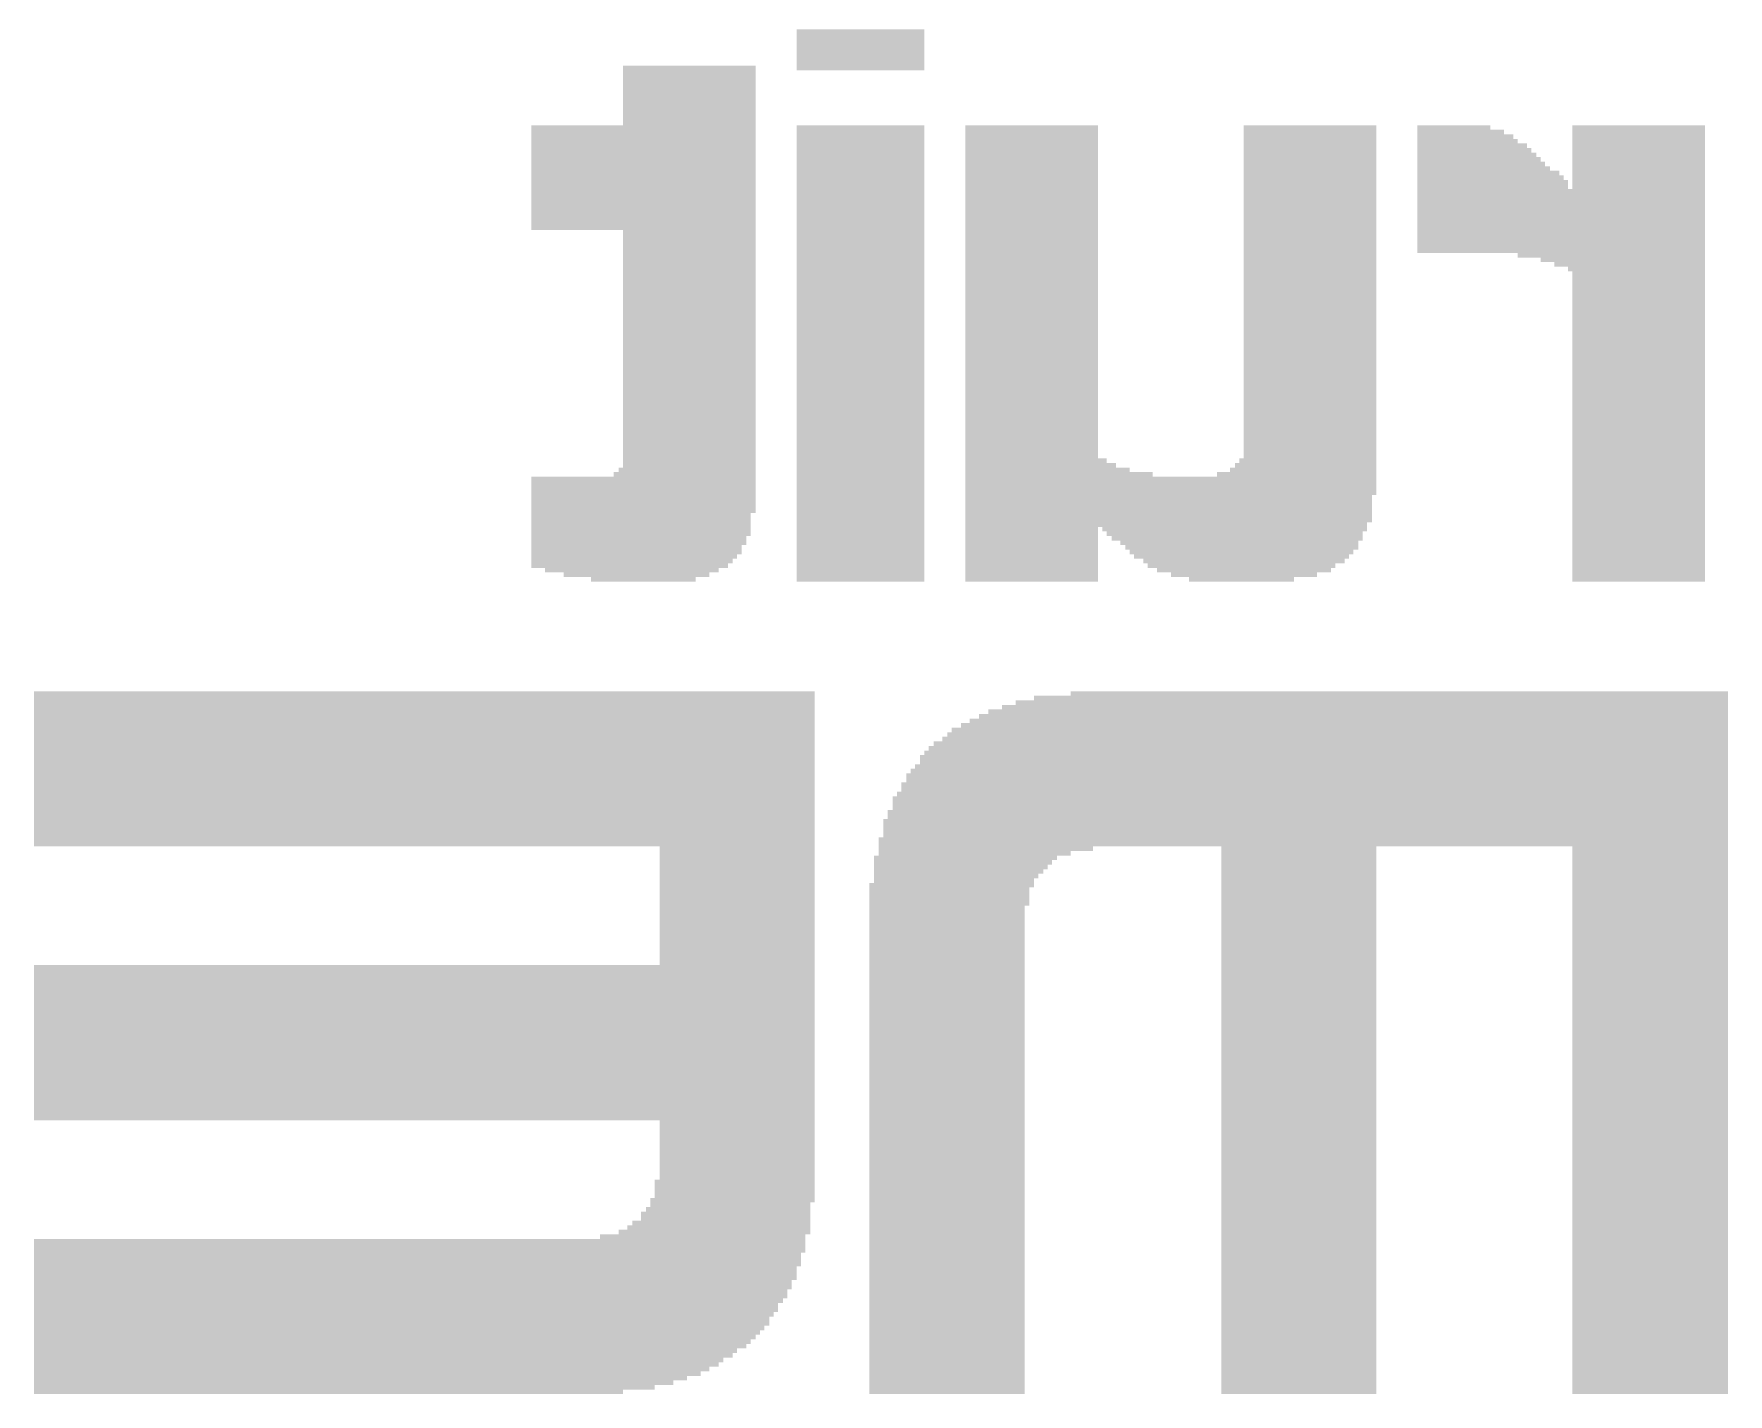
# Model space of a CAD drawing. Extents: x -51 to 50, y -27 to 29.
# Drawn here: x 25.6 to 33.45, y 16.01 to 22.32 of the extents above; entities that cross this region are included whole.
import ezdxf

# ---------------------------------------------------------------- set-up
doc = ezdxf.new("R2010")
doc.units = 0
doc.layers.add('201', color=6, linetype='CONTINUOUS')

# ---------------------------------------------------------------- blocks, each defined once
blk = doc.blocks.new('RECT')
blk.add_solid([(-0.5, -0.5), (0.5, -0.5), (-0.5, 0.5), (0.5, 0.5)])

msp = doc.modelspace()

# ---------------------------------------------------------------- block references
at = {"layer": '201', "rotation": 180}
for p, xscale, yscale in [((29.4322, 22.3308), 0.5918, 0.0211), ((29.4322, 22.3097), 0.5918, 0.0211), ((29.4322, 22.2885), 0.5918, 0.0213), ((29.4322, 22.2673), 0.5918, 0.0211), ((29.4322, 22.2462), 0.5918, 0.0211), ((29.4322, 22.225), 0.5918, 0.0213), ((28.6385, 22.1615), 0.6147, 0.0213), ((28.6385, 22.1403), 0.6147, 0.0211), ((29.4322, 22.2038), 0.5918, 0.0211), ((29.4322, 22.1827), 0.5918, 0.0211), ((29.4322, 22.1615), 0.5918, 0.0213), ((28.6385, 22.1192), 0.6147, 0.0211), ((28.6385, 22.098), 0.6147, 0.0213), ((28.6385, 22.0768), 0.6147, 0.0211), ((28.6385, 22.0557), 0.6147, 0.0211), ((28.6385, 22.0345), 0.6147, 0.0213), ((28.6385, 22.0133), 0.6147, 0.0211), ((28.6385, 21.9922), 0.6147, 0.0211), ((28.6385, 21.971), 0.6147, 0.0213), ((28.6385, 21.9498), 0.6147, 0.0211), ((28.6385, 21.9287), 0.6147, 0.0211), ((28.6385, 21.9075), 0.6147, 0.0213), ((28.4264, 21.8863), 1.0389, 0.0211), ((28.4264, 21.8652), 1.0389, 0.0211), ((28.4264, 21.844), 1.0389, 0.0213), ((29.4322, 21.8863), 0.5918, 0.0211), ((29.4322, 21.8652), 0.5918, 0.0211), ((29.4322, 21.844), 0.5918, 0.0213), ((30.226, 21.8863), 0.6147, 0.0211), ((30.226, 21.8652), 0.6147, 0.0211), ((30.226, 21.844), 0.6147, 0.0213), ((31.5163, 21.8863), 0.6147, 0.0211), ((31.5163, 21.8652), 0.6147, 0.0211), ((31.5163, 21.844), 0.6147, 0.0213), ((32.2148, 21.8652), 0.4013, 0.0211), ((32.1831, 21.8863), 0.3378, 0.0211), ((32.2364, 21.844), 0.4445, 0.0213), ((33.0403, 21.8863), 0.6147, 0.0211), ((33.0403, 21.8652), 0.6147, 0.0211), ((33.0403, 21.844), 0.6147, 0.0213), ((28.4264, 21.8228), 1.0389, 0.0211), ((28.4264, 21.8017), 1.0389, 0.0211), ((28.4264, 21.7805), 1.0389, 0.0213), ((28.4264, 21.7593), 1.0389, 0.0211), ((29.4322, 21.8228), 0.5918, 0.0211), ((29.4322, 21.8017), 0.5918, 0.0211), ((29.4322, 21.7805), 0.5918, 0.0213), ((29.4322, 21.7593), 0.5918, 0.0211), ((30.226, 21.8228), 0.6147, 0.0211), ((30.226, 21.8017), 0.6147, 0.0211), ((30.226, 21.7805), 0.6147, 0.0213), ((30.226, 21.7593), 0.6147, 0.0211), ((31.5163, 21.8228), 0.6147, 0.0211), ((31.5163, 21.8017), 0.6147, 0.0211), ((31.5163, 21.7805), 0.6147, 0.0213), ((31.5163, 21.7593), 0.6147, 0.0211), ((32.2466, 21.8228), 0.4648, 0.0211), ((32.2682, 21.8017), 0.508, 0.0211), ((32.2783, 21.7805), 0.5283, 0.0213), ((32.2898, 21.7593), 0.5512, 0.0211), ((33.0403, 21.8228), 0.6147, 0.0211), ((33.0403, 21.8017), 0.6147, 0.0211), ((33.0403, 21.7805), 0.6147, 0.0213), ((33.0403, 21.7593), 0.6147, 0.0211), ((28.4264, 21.7382), 1.0389, 0.0211), ((28.4264, 21.717), 1.0389, 0.0213), ((28.4264, 21.6958), 1.0389, 0.0211), ((28.4264, 21.6747), 1.0389, 0.0211), ((29.4322, 21.7382), 0.5918, 0.0211), ((29.4322, 21.717), 0.5918, 0.0213), ((29.4322, 21.6958), 0.5918, 0.0211), ((29.4322, 21.6747), 0.5918, 0.0211), ((30.226, 21.7382), 0.6147, 0.0211), ((30.226, 21.717), 0.6147, 0.0213), ((30.226, 21.6958), 0.6147, 0.0211), ((30.226, 21.6747), 0.6147, 0.0211), ((31.5163, 21.7382), 0.6147, 0.0211), ((31.5163, 21.717), 0.6147, 0.0213), ((31.5163, 21.6958), 0.6147, 0.0211), ((31.5163, 21.6747), 0.6147, 0.0211), ((32.2999, 21.7382), 0.5715, 0.0211), ((32.3101, 21.717), 0.5918, 0.0213), ((32.3215, 21.6958), 0.6147, 0.0211), ((32.3431, 21.6747), 0.6579, 0.0211), ((33.0403, 21.7382), 0.6147, 0.0211), ((33.0403, 21.717), 0.6147, 0.0213), ((33.0403, 21.6958), 0.6147, 0.0211), ((33.0403, 21.6747), 0.6147, 0.0211), ((28.4264, 21.6535), 1.0389, 0.0213), ((28.4264, 21.6323), 1.0389, 0.0211), ((28.4264, 21.6112), 1.0389, 0.0211), ((28.4264, 21.59), 1.0389, 0.0213), ((29.4322, 21.6535), 0.5918, 0.0213), ((29.4322, 21.6323), 0.5918, 0.0211), ((29.4322, 21.6112), 0.5918, 0.0211), ((29.4322, 21.59), 0.5918, 0.0213), ((30.226, 21.6535), 0.6147, 0.0213), ((30.226, 21.6323), 0.6147, 0.0211), ((30.226, 21.6112), 0.6147, 0.0211), ((30.226, 21.59), 0.6147, 0.0213), ((31.5163, 21.6535), 0.6147, 0.0213), ((31.5163, 21.6323), 0.6147, 0.0211), ((31.5163, 21.6112), 0.6147, 0.0211), ((31.5163, 21.59), 0.6147, 0.0213), ((32.3533, 21.6535), 0.6782, 0.0213), ((32.3634, 21.6323), 0.6985, 0.0211), ((32.3634, 21.6112), 0.6985, 0.0211), ((32.6809, 21.59), 1.3335, 0.0213), ((33.0403, 21.6535), 0.6147, 0.0213), ((33.0403, 21.6323), 0.6147, 0.0211), ((33.0403, 21.6112), 0.6147, 0.0211), ((28.4264, 21.5688), 1.0389, 0.0211), ((28.4264, 21.5477), 1.0389, 0.0211), ((28.4264, 21.5265), 1.0389, 0.0213), ((29.4322, 21.5688), 0.5918, 0.0211), ((29.4322, 21.5477), 0.5918, 0.0211), ((29.4322, 21.5265), 0.5918, 0.0213), ((30.226, 21.5688), 0.6147, 0.0211), ((30.226, 21.5477), 0.6147, 0.0211), ((30.226, 21.5265), 0.6147, 0.0213), ((31.5163, 21.5688), 0.6147, 0.0211), ((31.5163, 21.5477), 0.6147, 0.0211), ((31.5163, 21.5265), 0.6147, 0.0213), ((32.6809, 21.5688), 1.3335, 0.0211), ((32.6809, 21.5477), 1.3335, 0.0211), ((32.6809, 21.5265), 1.3335, 0.0213), ((28.4264, 21.5053), 1.0389, 0.0211), ((28.4264, 21.4842), 1.0389, 0.0211), ((28.4264, 21.463), 1.0389, 0.0213), ((28.4264, 21.4418), 1.0389, 0.0211), ((29.4322, 21.5053), 0.5918, 0.0211), ((29.4322, 21.4842), 0.5918, 0.0211), ((29.4322, 21.463), 0.5918, 0.0213), ((29.4322, 21.4418), 0.5918, 0.0211), ((30.226, 21.5053), 0.6147, 0.0211), ((30.226, 21.4842), 0.6147, 0.0211), ((30.226, 21.463), 0.6147, 0.0213), ((30.226, 21.4418), 0.6147, 0.0211), ((31.5163, 21.5053), 0.6147, 0.0211), ((31.5163, 21.4842), 0.6147, 0.0211), ((31.5163, 21.463), 0.6147, 0.0213), ((31.5163, 21.4418), 0.6147, 0.0211), ((32.6809, 21.5053), 1.3335, 0.0211), ((32.6809, 21.4842), 1.3335, 0.0211), ((32.6809, 21.463), 1.3335, 0.0213), ((32.6809, 21.4418), 1.3335, 0.0211), ((28.4264, 21.4207), 1.0389, 0.0211), ((28.6385, 21.3995), 0.6147, 0.0213), ((28.6385, 21.3783), 0.6147, 0.0211), ((28.6385, 21.3572), 0.6147, 0.0211), ((29.4322, 21.4207), 0.5918, 0.0211), ((29.4322, 21.3995), 0.5918, 0.0213), ((29.4322, 21.3783), 0.5918, 0.0211), ((29.4322, 21.3572), 0.5918, 0.0211), ((30.226, 21.4207), 0.6147, 0.0211), ((30.226, 21.3995), 0.6147, 0.0213), ((30.226, 21.3783), 0.6147, 0.0211), ((30.226, 21.3572), 0.6147, 0.0211), ((31.5163, 21.4207), 0.6147, 0.0211), ((31.5163, 21.3995), 0.6147, 0.0213), ((31.5163, 21.3783), 0.6147, 0.0211), ((31.5163, 21.3572), 0.6147, 0.0211), ((32.6809, 21.4207), 1.3335, 0.0211), ((32.6809, 21.3995), 1.3335, 0.0213), ((32.6809, 21.3783), 1.3335, 0.0211), ((32.6809, 21.3572), 1.3335, 0.0211), ((28.6385, 21.336), 0.6147, 0.0213), ((28.6385, 21.3148), 0.6147, 0.0211), ((28.6385, 21.2937), 0.6147, 0.0211), ((29.4322, 21.336), 0.5918, 0.0213), ((29.4322, 21.3148), 0.5918, 0.0211), ((29.4322, 21.2937), 0.5918, 0.0211), ((30.226, 21.336), 0.6147, 0.0213), ((30.226, 21.3148), 0.6147, 0.0211), ((30.226, 21.2937), 0.6147, 0.0211), ((31.5163, 21.336), 0.6147, 0.0213), ((31.5163, 21.3148), 0.6147, 0.0211), ((31.5163, 21.2937), 0.6147, 0.0211), ((32.6809, 21.336), 1.3335, 0.0213), ((32.6809, 21.3148), 1.3335, 0.0211), ((32.9133, 21.2937), 0.8687, 0.0211), ((28.6385, 21.2725), 0.6147, 0.0213), ((28.6385, 21.2513), 0.6147, 0.0211), ((28.6385, 21.2302), 0.6147, 0.0211), ((28.6385, 21.209), 0.6147, 0.0213), ((29.4322, 21.2725), 0.5918, 0.0213), ((29.4322, 21.2513), 0.5918, 0.0211), ((29.4322, 21.2302), 0.5918, 0.0211), ((29.4322, 21.209), 0.5918, 0.0213), ((30.226, 21.2725), 0.6147, 0.0213), ((30.226, 21.2513), 0.6147, 0.0211), ((30.226, 21.2302), 0.6147, 0.0211), ((30.226, 21.209), 0.6147, 0.0213), ((31.5163, 21.2725), 0.6147, 0.0213), ((31.5163, 21.2513), 0.6147, 0.0211), ((31.5163, 21.2302), 0.6147, 0.0211), ((31.5163, 21.209), 0.6147, 0.0213), ((32.9667, 21.2725), 0.762, 0.0213), ((32.9984, 21.2513), 0.6985, 0.0211), ((33.0302, 21.2302), 0.635, 0.0211), ((33.0403, 21.209), 0.6147, 0.0213), ((28.6385, 21.1878), 0.6147, 0.0211), ((28.6385, 21.1667), 0.6147, 0.0211), ((28.6385, 21.1455), 0.6147, 0.0213), ((28.6385, 21.1243), 0.6147, 0.0211), ((29.4322, 21.1878), 0.5918, 0.0211), ((29.4322, 21.1667), 0.5918, 0.0211), ((29.4322, 21.1455), 0.5918, 0.0213), ((29.4322, 21.1243), 0.5918, 0.0211), ((30.226, 21.1878), 0.6147, 0.0211), ((30.226, 21.1667), 0.6147, 0.0211), ((30.226, 21.1455), 0.6147, 0.0213), ((30.226, 21.1243), 0.6147, 0.0211), ((31.5163, 21.1878), 0.6147, 0.0211), ((31.5163, 21.1667), 0.6147, 0.0211), ((31.5163, 21.1455), 0.6147, 0.0213), ((31.5163, 21.1243), 0.6147, 0.0211), ((33.0403, 21.1878), 0.6147, 0.0211), ((33.0403, 21.1667), 0.6147, 0.0211), ((33.0403, 21.1455), 0.6147, 0.0213), ((33.0403, 21.1243), 0.6147, 0.0211), ((28.6385, 21.1032), 0.6147, 0.0211), ((28.6385, 21.082), 0.6147, 0.0213), ((28.6385, 21.0608), 0.6147, 0.0211), ((28.6385, 21.0397), 0.6147, 0.0211), ((29.4322, 21.1032), 0.5918, 0.0211), ((29.4322, 21.082), 0.5918, 0.0213), ((29.4322, 21.0608), 0.5918, 0.0211), ((29.4322, 21.0397), 0.5918, 0.0211), ((30.226, 21.1032), 0.6147, 0.0211), ((30.226, 21.082), 0.6147, 0.0213), ((30.226, 21.0608), 0.6147, 0.0211), ((30.226, 21.0397), 0.6147, 0.0211), ((31.5163, 21.1032), 0.6147, 0.0211), ((31.5163, 21.082), 0.6147, 0.0213), ((31.5163, 21.0608), 0.6147, 0.0211), ((31.5163, 21.0397), 0.6147, 0.0211), ((33.0403, 21.1032), 0.6147, 0.0211), ((33.0403, 21.082), 0.6147, 0.0213), ((33.0403, 21.0608), 0.6147, 0.0211), ((33.0403, 21.0397), 0.6147, 0.0211), ((28.6385, 21.0185), 0.6147, 0.0213), ((28.6385, 20.9973), 0.6147, 0.0211), ((28.6385, 20.9762), 0.6147, 0.0211), ((29.4322, 21.0185), 0.5918, 0.0213), ((29.4322, 20.9973), 0.5918, 0.0211), ((29.4322, 20.9762), 0.5918, 0.0211), ((30.226, 21.0185), 0.6147, 0.0213), ((30.226, 20.9973), 0.6147, 0.0211), ((30.226, 20.9762), 0.6147, 0.0211), ((31.5163, 21.0185), 0.6147, 0.0213), ((31.5163, 20.9973), 0.6147, 0.0211), ((31.5163, 20.9762), 0.6147, 0.0211), ((33.0403, 21.0185), 0.6147, 0.0213), ((33.0403, 20.9973), 0.6147, 0.0211), ((33.0403, 20.9762), 0.6147, 0.0211), ((28.6385, 20.955), 0.6147, 0.0213), ((28.6385, 20.9338), 0.6147, 0.0211), ((28.6385, 20.9127), 0.6147, 0.0211), ((28.6385, 20.8915), 0.6147, 0.0213), ((29.4322, 20.955), 0.5918, 0.0213), ((29.4322, 20.9338), 0.5918, 0.0211), ((29.4322, 20.9127), 0.5918, 0.0211), ((29.4322, 20.8915), 0.5918, 0.0213), ((30.226, 20.955), 0.6147, 0.0213), ((30.226, 20.9338), 0.6147, 0.0211), ((30.226, 20.9127), 0.6147, 0.0211), ((30.226, 20.8915), 0.6147, 0.0213), ((31.5163, 20.955), 0.6147, 0.0213), ((31.5163, 20.9338), 0.6147, 0.0211), ((31.5163, 20.9127), 0.6147, 0.0211), ((31.5163, 20.8915), 0.6147, 0.0213), ((33.0403, 20.955), 0.6147, 0.0213), ((33.0403, 20.9338), 0.6147, 0.0211), ((33.0403, 20.9127), 0.6147, 0.0211), ((33.0403, 20.8915), 0.6147, 0.0213), ((28.6385, 20.8703), 0.6147, 0.0211), ((28.6385, 20.8492), 0.6147, 0.0211), ((28.6385, 20.828), 0.6147, 0.0213), ((28.6385, 20.8068), 0.6147, 0.0211), ((29.4322, 20.8703), 0.5918, 0.0211), ((29.4322, 20.8492), 0.5918, 0.0211), ((29.4322, 20.828), 0.5918, 0.0213), ((29.4322, 20.8068), 0.5918, 0.0211), ((30.226, 20.8703), 0.6147, 0.0211), ((30.226, 20.8492), 0.6147, 0.0211), ((30.226, 20.828), 0.6147, 0.0213), ((30.226, 20.8068), 0.6147, 0.0211), ((31.5163, 20.8703), 0.6147, 0.0211), ((31.5163, 20.8492), 0.6147, 0.0211), ((31.5163, 20.828), 0.6147, 0.0213), ((31.5163, 20.8068), 0.6147, 0.0211), ((33.0403, 20.8703), 0.6147, 0.0211), ((33.0403, 20.8492), 0.6147, 0.0211), ((33.0403, 20.828), 0.6147, 0.0213), ((33.0403, 20.8068), 0.6147, 0.0211), ((28.6385, 20.7857), 0.6147, 0.0211), ((28.6385, 20.7645), 0.6147, 0.0213), ((28.6385, 20.7433), 0.6147, 0.0211), ((29.4322, 20.7857), 0.5918, 0.0211), ((29.4322, 20.7645), 0.5918, 0.0213), ((29.4322, 20.7433), 0.5918, 0.0211), ((30.226, 20.7857), 0.6147, 0.0211), ((30.226, 20.7645), 0.6147, 0.0213), ((30.226, 20.7433), 0.6147, 0.0211), ((31.5163, 20.7857), 0.6147, 0.0211), ((31.5163, 20.7645), 0.6147, 0.0213), ((31.5163, 20.7433), 0.6147, 0.0211), ((33.0403, 20.7857), 0.6147, 0.0211), ((33.0403, 20.7645), 0.6147, 0.0213), ((33.0403, 20.7433), 0.6147, 0.0211), ((28.6385, 20.7222), 0.6147, 0.0211), ((28.6385, 20.701), 0.6147, 0.0213), ((28.6385, 20.6798), 0.6147, 0.0211), ((28.6385, 20.6587), 0.6147, 0.0211), ((29.4322, 20.7222), 0.5918, 0.0211), ((29.4322, 20.701), 0.5918, 0.0213), ((29.4322, 20.6798), 0.5918, 0.0211), ((29.4322, 20.6587), 0.5918, 0.0211), ((30.226, 20.7222), 0.6147, 0.0211), ((30.226, 20.701), 0.6147, 0.0213), ((30.226, 20.6798), 0.6147, 0.0211), ((30.226, 20.6587), 0.6147, 0.0211), ((31.5163, 20.7222), 0.6147, 0.0211), ((31.5163, 20.701), 0.6147, 0.0213), ((31.5163, 20.6798), 0.6147, 0.0211), ((31.5163, 20.6587), 0.6147, 0.0211), ((33.0403, 20.7222), 0.6147, 0.0211), ((33.0403, 20.701), 0.6147, 0.0213), ((33.0403, 20.6798), 0.6147, 0.0211), ((33.0403, 20.6587), 0.6147, 0.0211), ((28.6385, 20.6375), 0.6147, 0.0213), ((28.6385, 20.6163), 0.6147, 0.0211), ((28.6385, 20.5952), 0.6147, 0.0211), ((28.6385, 20.574), 0.6147, 0.0213), ((29.4322, 20.6375), 0.5918, 0.0213), ((29.4322, 20.6163), 0.5918, 0.0211), ((29.4322, 20.5952), 0.5918, 0.0211), ((29.4322, 20.574), 0.5918, 0.0213), ((30.226, 20.6375), 0.6147, 0.0213), ((30.226, 20.6163), 0.6147, 0.0211), ((30.226, 20.5952), 0.6147, 0.0211), ((30.226, 20.574), 0.6147, 0.0213), ((31.5163, 20.6375), 0.6147, 0.0213), ((31.5163, 20.6163), 0.6147, 0.0211), ((31.5163, 20.5952), 0.6147, 0.0211), ((31.5163, 20.574), 0.6147, 0.0213), ((33.0403, 20.6375), 0.6147, 0.0213), ((33.0403, 20.6163), 0.6147, 0.0211), ((33.0403, 20.5952), 0.6147, 0.0211), ((33.0403, 20.574), 0.6147, 0.0213), ((28.6385, 20.5528), 0.6147, 0.0211), ((28.6385, 20.5317), 0.6147, 0.0211), ((28.6385, 20.5105), 0.6147, 0.0213), ((28.6385, 20.4893), 0.6147, 0.0211), ((29.4322, 20.5528), 0.5918, 0.0211), ((29.4322, 20.5317), 0.5918, 0.0211), ((29.4322, 20.5105), 0.5918, 0.0213), ((29.4322, 20.4893), 0.5918, 0.0211), ((30.226, 20.5528), 0.6147, 0.0211), ((30.226, 20.5317), 0.6147, 0.0211), ((30.226, 20.5105), 0.6147, 0.0213), ((30.226, 20.4893), 0.6147, 0.0211), ((31.5163, 20.5528), 0.6147, 0.0211), ((31.5163, 20.5317), 0.6147, 0.0211), ((31.5163, 20.5105), 0.6147, 0.0213), ((31.5163, 20.4893), 0.6147, 0.0211), ((33.0403, 20.5528), 0.6147, 0.0211), ((33.0403, 20.5317), 0.6147, 0.0211), ((33.0403, 20.5105), 0.6147, 0.0213), ((33.0403, 20.4893), 0.6147, 0.0211), ((28.6385, 20.4682), 0.6147, 0.0211), ((28.6385, 20.447), 0.6147, 0.0213), ((28.6385, 20.4258), 0.6147, 0.0211), ((29.4322, 20.4682), 0.5918, 0.0211), ((29.4322, 20.447), 0.5918, 0.0213), ((29.4322, 20.4258), 0.5918, 0.0211), ((30.226, 20.4682), 0.6147, 0.0211), ((30.226, 20.447), 0.6147, 0.0213), ((30.226, 20.4258), 0.6147, 0.0211), ((31.5163, 20.4682), 0.6147, 0.0211), ((31.5163, 20.447), 0.6147, 0.0213), ((31.5163, 20.4258), 0.6147, 0.0211), ((33.0403, 20.4682), 0.6147, 0.0211), ((33.0403, 20.447), 0.6147, 0.0213), ((33.0403, 20.4258), 0.6147, 0.0211), ((28.6385, 20.4047), 0.6147, 0.0211), ((28.6385, 20.3835), 0.6147, 0.0213), ((28.6385, 20.3623), 0.6147, 0.0211), ((28.6385, 20.3412), 0.6147, 0.0211), ((29.4322, 20.4047), 0.5918, 0.0211), ((29.4322, 20.3835), 0.5918, 0.0213), ((29.4322, 20.3623), 0.5918, 0.0211), ((29.4322, 20.3412), 0.5918, 0.0211), ((30.226, 20.4047), 0.6147, 0.0211), ((30.226, 20.3835), 0.6147, 0.0213), ((30.226, 20.3623), 0.6147, 0.0211), ((30.2463, 20.3412), 0.6553, 0.0211), ((31.5062, 20.3412), 0.635, 0.0211), ((31.5163, 20.4047), 0.6147, 0.0211), ((31.5163, 20.3835), 0.6147, 0.0213), ((31.5163, 20.3623), 0.6147, 0.0211), ((33.0403, 20.4047), 0.6147, 0.0211), ((33.0403, 20.3835), 0.6147, 0.0213), ((33.0403, 20.3623), 0.6147, 0.0211), ((33.0403, 20.3412), 0.6147, 0.0211), ((28.4264, 20.2565), 1.0389, 0.0213), ((28.6169, 20.2777), 0.6579, 0.0211), ((28.6283, 20.2988), 0.635, 0.0211), ((28.6385, 20.32), 0.6147, 0.0213), ((29.4322, 20.32), 0.5918, 0.0213), ((29.4322, 20.2988), 0.5918, 0.0211), ((29.4322, 20.2777), 0.5918, 0.0211), ((29.4322, 20.2565), 0.5918, 0.0213), ((30.2679, 20.32), 0.6985, 0.0213), ((30.2997, 20.2988), 0.762, 0.0211), ((30.353, 20.2777), 0.8687, 0.0211), ((30.8712, 20.2565), 1.905, 0.0213), ((31.4541, 20.2777), 0.7391, 0.0211), ((31.4846, 20.2988), 0.6782, 0.0211), ((31.496, 20.32), 0.6553, 0.0213), ((33.0403, 20.32), 0.6147, 0.0213), ((33.0403, 20.2988), 0.6147, 0.0211), ((33.0403, 20.2777), 0.6147, 0.0211), ((33.0403, 20.2565), 0.6147, 0.0213), ((28.4264, 20.2353), 1.0389, 0.0211), ((28.4264, 20.2142), 1.0389, 0.0211), ((28.4264, 20.193), 1.0389, 0.0213), ((29.4322, 20.2353), 0.5918, 0.0211), ((29.4322, 20.2142), 0.5918, 0.0211), ((29.4322, 20.193), 0.5918, 0.0213), ((30.8712, 20.2353), 1.905, 0.0211), ((30.8712, 20.2142), 1.905, 0.0211), ((30.8712, 20.193), 1.905, 0.0213), ((33.0403, 20.2353), 0.6147, 0.0211), ((33.0403, 20.2142), 0.6147, 0.0211), ((33.0403, 20.193), 0.6147, 0.0213), ((28.4264, 20.1718), 1.0389, 0.0211), ((28.4264, 20.1507), 1.0389, 0.0211), ((28.4264, 20.1295), 1.0389, 0.0213), ((28.4264, 20.1083), 1.0389, 0.0211), ((29.4322, 20.1718), 0.5918, 0.0211), ((29.4322, 20.1507), 0.5918, 0.0211), ((29.4322, 20.1295), 0.5918, 0.0213), ((29.4322, 20.1083), 0.5918, 0.0211), ((30.861, 20.1718), 1.8847, 0.0211), ((30.861, 20.1507), 1.8847, 0.0211), ((30.861, 20.1295), 1.8847, 0.0213), ((30.861, 20.1083), 1.8847, 0.0211), ((33.0403, 20.1718), 0.6147, 0.0211), ((33.0403, 20.1507), 0.6147, 0.0211), ((33.0403, 20.1295), 0.6147, 0.0213), ((33.0403, 20.1083), 0.6147, 0.0211), ((28.415, 20.0872), 1.016, 0.0211), ((28.415, 20.066), 1.016, 0.0213), ((28.415, 20.0448), 1.016, 0.0211), ((28.415, 20.0237), 1.016, 0.0211), ((29.4322, 20.0872), 0.5918, 0.0211), ((29.4322, 20.066), 0.5918, 0.0213), ((29.4322, 20.0448), 0.5918, 0.0211), ((29.4322, 20.0237), 0.5918, 0.0211), ((30.861, 20.0872), 1.8847, 0.0211), ((30.861, 20.066), 1.8847, 0.0213), ((30.226, 20.0237), 0.6147, 0.0211), ((30.8496, 20.0448), 1.8618, 0.0211), ((31.1671, 20.0237), 1.2268, 0.0211), ((33.0403, 20.0872), 0.6147, 0.0211), ((33.0403, 20.066), 0.6147, 0.0213), ((33.0403, 20.0448), 0.6147, 0.0211), ((33.0403, 20.0237), 0.6147, 0.0211), ((28.415, 20.0025), 1.016, 0.0213), ((28.4048, 19.9813), 0.9957, 0.0211), ((28.4048, 19.9602), 0.9957, 0.0211), ((28.3947, 19.939), 0.9754, 0.0213), ((29.4322, 20.0025), 0.5918, 0.0213), ((29.4322, 19.9813), 0.5918, 0.0211), ((29.4322, 19.9602), 0.5918, 0.0211), ((29.4322, 19.939), 0.5918, 0.0213), ((30.226, 20.0025), 0.6147, 0.0213), ((30.226, 19.9813), 0.6147, 0.0211), ((30.226, 19.9602), 0.6147, 0.0211), ((30.226, 19.939), 0.6147, 0.0213), ((31.1671, 20.0025), 1.1862, 0.0213), ((31.1785, 19.9813), 1.1633, 0.0211), ((31.1887, 19.9602), 1.1024, 0.0211), ((31.2001, 19.939), 1.0795, 0.0213), ((33.0403, 20.0025), 0.6147, 0.0213), ((33.0403, 19.9813), 0.6147, 0.0211), ((33.0403, 19.9602), 0.6147, 0.0211), ((33.0403, 19.939), 0.6147, 0.0213), ((28.3832, 19.8967), 0.9525, 0.0211), ((28.3947, 19.9178), 0.9754, 0.0211), ((28.3731, 19.8755), 0.9322, 0.0213), ((29.4322, 19.9178), 0.5918, 0.0211), ((29.4322, 19.8967), 0.5918, 0.0211), ((29.4322, 19.8755), 0.5918, 0.0213), ((30.226, 19.9178), 0.6147, 0.0211), ((30.226, 19.8967), 0.6147, 0.0211), ((30.226, 19.8755), 0.6147, 0.0213), ((31.1988, 19.9178), 1.0363, 0.0211), ((31.1988, 19.8967), 0.9957, 0.0211), ((31.2103, 19.8755), 0.9322, 0.0213), ((33.0403, 19.9178), 0.6147, 0.0211), ((33.0403, 19.8967), 0.6147, 0.0211), ((33.0403, 19.8755), 0.6147, 0.0213), ((28.3629, 19.8543), 0.9119, 0.0211), ((28.3731, 19.8332), 0.8052, 0.0211), ((28.3947, 19.812), 0.6756, 0.0213), ((28.4264, 19.7908), 0.4851, 0.0211), ((29.4322, 19.8543), 0.5918, 0.0211), ((29.4322, 19.8332), 0.5918, 0.0211), ((29.4322, 19.812), 0.5918, 0.0213), ((29.4322, 19.7908), 0.5918, 0.0211), ((30.226, 19.8543), 0.6147, 0.0211), ((30.226, 19.8332), 0.6147, 0.0211), ((30.226, 19.812), 0.6147, 0.0213), ((30.226, 19.7908), 0.6147, 0.0211), ((31.1988, 19.8543), 0.8687, 0.0211), ((31.2103, 19.8332), 0.8052, 0.0211), ((31.2103, 19.812), 0.6782, 0.0213), ((31.1988, 19.7908), 0.4877, 0.0211), ((33.0403, 19.8543), 0.6147, 0.0211), ((33.0403, 19.8332), 0.6147, 0.0211), ((33.0403, 19.812), 0.6147, 0.0213), ((33.0403, 19.7908), 0.6147, 0.0211), ((27.4104, 19.2617), 3.6195, 0.0211), ((27.4104, 19.2405), 3.6195, 0.0213), ((31.8453, 19.2405), 3.2182, 0.0213), ((31.9303, 19.2617), 3.048, 0.0211), ((27.4104, 19.2193), 3.6195, 0.0211), ((27.4104, 19.1982), 3.6195, 0.0211), ((27.4104, 19.177), 3.6195, 0.0213), ((27.4104, 19.1558), 3.6195, 0.0211), ((31.7183, 19.1558), 3.4722, 0.0211), ((31.7398, 19.177), 3.429, 0.0213), ((31.7716, 19.1982), 3.3655, 0.0211), ((31.8033, 19.2193), 3.302, 0.0211), ((27.4104, 19.1347), 3.6195, 0.0211), ((27.4104, 19.1135), 3.6195, 0.0213), ((27.4104, 19.0923), 3.6195, 0.0211), ((31.6547, 19.0923), 3.5992, 0.0211), ((31.6763, 19.1135), 3.556, 0.0213), ((31.6967, 19.1347), 3.5154, 0.0211), ((27.4104, 19.0712), 3.6195, 0.0211), ((27.4104, 19.05), 3.6195, 0.0213), ((27.4104, 19.0288), 3.6195, 0.0211), ((27.4104, 19.0077), 3.6195, 0.0211), ((31.6014, 19.0077), 3.7059, 0.0211), ((31.6128, 19.0288), 3.683, 0.0211), ((31.6332, 19.05), 3.6424, 0.0213), ((31.6446, 19.0712), 3.6195, 0.0211), ((27.4104, 18.9865), 3.6195, 0.0213), ((27.4104, 18.9653), 3.6195, 0.0211), ((27.4104, 18.9442), 3.6195, 0.0211), ((27.4104, 18.923), 3.6195, 0.0213), ((31.5697, 18.923), 3.7694, 0.0213), ((31.5811, 18.9653), 3.7465, 0.0211), ((31.5811, 18.9442), 3.7465, 0.0211), ((31.5913, 18.9865), 3.7262, 0.0213), ((27.4104, 18.9018), 3.6195, 0.0211), ((27.4104, 18.8807), 3.6195, 0.0211), ((27.4104, 18.8595), 3.6195, 0.0213), ((31.5493, 18.8807), 3.81, 0.0211), ((31.5493, 18.8595), 3.81, 0.0213), ((31.5595, 18.9018), 3.7897, 0.0211), ((27.4104, 18.8383), 3.6195, 0.0211), ((27.4104, 18.8172), 3.6195, 0.0211), ((27.4104, 18.796), 3.6195, 0.0213), ((27.4104, 18.7748), 3.6195, 0.0211), ((31.5176, 18.7748), 3.8735, 0.0211), ((31.5278, 18.796), 3.8532, 0.0213), ((31.5379, 18.8383), 3.8329, 0.0211), ((31.5379, 18.8172), 3.8329, 0.0211), ((27.4104, 18.7537), 3.6195, 0.0211), ((27.4104, 18.7325), 3.6195, 0.0213), ((27.4104, 18.7113), 3.6195, 0.0211), ((27.4104, 18.6902), 3.6195, 0.0211), ((31.5062, 18.7113), 3.8964, 0.0211), ((31.5062, 18.6902), 3.8964, 0.0211), ((31.5176, 18.7537), 3.8735, 0.0211), ((31.5176, 18.7325), 3.8735, 0.0213), ((27.4104, 18.669), 3.6195, 0.0213), ((27.4104, 18.6478), 3.6195, 0.0211), ((27.4104, 18.6267), 3.6195, 0.0211), ((27.4104, 18.6055), 3.6195, 0.0213), ((31.496, 18.669), 3.9167, 0.0213), ((31.496, 18.6478), 3.9167, 0.0211), ((31.496, 18.6267), 3.9167, 0.0211), ((31.496, 18.6055), 3.9167, 0.0213), ((27.4104, 18.5843), 3.6195, 0.0211), ((27.4104, 18.5632), 3.6195, 0.0211), ((28.8608, 18.542), 0.7188, 0.0213), ((31.4858, 18.5843), 3.937, 0.0211), ((31.4858, 18.5632), 3.937, 0.0211), ((30.0139, 18.542), 0.9931, 0.0213), ((31.4642, 18.542), 0.7188, 0.0213), ((33.0937, 18.542), 0.7214, 0.0213), ((28.8608, 18.5208), 0.7188, 0.0211), ((28.8608, 18.4997), 0.7188, 0.0211), ((28.8608, 18.4785), 0.7188, 0.0213), ((28.8608, 18.4573), 0.7188, 0.0211), ((29.9187, 18.4997), 0.8484, 0.0211), ((29.9072, 18.4785), 0.8255, 0.0213), ((29.8971, 18.4573), 0.8052, 0.0211), ((29.9618, 18.5208), 0.889, 0.0211), ((31.4642, 18.5208), 0.7188, 0.0211), ((31.4642, 18.4997), 0.7188, 0.0211), ((31.4642, 18.4785), 0.7188, 0.0213), ((31.4642, 18.4573), 0.7188, 0.0211), ((33.0937, 18.5208), 0.7214, 0.0211), ((33.0937, 18.4997), 0.7214, 0.0211), ((33.0937, 18.4785), 0.7214, 0.0213), ((33.0937, 18.4573), 0.7214, 0.0211), ((28.8608, 18.4362), 0.7188, 0.0211), ((28.8608, 18.415), 0.7188, 0.0213), ((28.8608, 18.3938), 0.7188, 0.0211), ((28.8608, 18.3727), 0.7188, 0.0211), ((29.8552, 18.3727), 0.762, 0.0211), ((29.8869, 18.4362), 0.7849, 0.0211), ((29.8755, 18.415), 0.762, 0.0213), ((29.8653, 18.3938), 0.7417, 0.0211), ((31.4642, 18.4362), 0.7188, 0.0211), ((31.4642, 18.415), 0.7188, 0.0213), ((31.4642, 18.3938), 0.7188, 0.0211), ((31.4642, 18.3727), 0.7188, 0.0211), ((33.0937, 18.4362), 0.7214, 0.0211), ((33.0937, 18.415), 0.7214, 0.0213), ((33.0937, 18.3938), 0.7214, 0.0211), ((33.0937, 18.3727), 0.7214, 0.0211), ((28.8608, 18.3515), 0.7188, 0.0213), ((28.8608, 18.3303), 0.7188, 0.0211), ((28.8608, 18.3092), 0.7188, 0.0211), ((29.845, 18.3515), 0.7417, 0.0213), ((29.845, 18.3303), 0.7417, 0.0211), ((29.845, 18.3092), 0.7417, 0.0211), ((31.4642, 18.3515), 0.7188, 0.0213), ((31.4642, 18.3303), 0.7188, 0.0211), ((31.4642, 18.3092), 0.7188, 0.0211), ((33.0937, 18.3515), 0.7214, 0.0213), ((33.0937, 18.3303), 0.7214, 0.0211), ((33.0937, 18.3092), 0.7214, 0.0211), ((28.8608, 18.288), 0.7188, 0.0213), ((28.8608, 18.2668), 0.7188, 0.0211), ((28.8608, 18.2457), 0.7188, 0.0211), ((28.8608, 18.2245), 0.7188, 0.0213), ((29.845, 18.288), 0.7417, 0.0213), ((29.8336, 18.2668), 0.7188, 0.0211), ((29.8336, 18.2457), 0.7188, 0.0211), ((29.8336, 18.2245), 0.7188, 0.0213), ((31.4642, 18.288), 0.7188, 0.0213), ((31.4642, 18.2668), 0.7188, 0.0211), ((31.4642, 18.2457), 0.7188, 0.0211), ((31.4642, 18.2245), 0.7188, 0.0213), ((33.0937, 18.288), 0.7214, 0.0213), ((33.0937, 18.2668), 0.7214, 0.0211), ((33.0937, 18.2457), 0.7214, 0.0211), ((33.0937, 18.2245), 0.7214, 0.0213), ((28.8608, 18.2033), 0.7188, 0.0211), ((28.8608, 18.1822), 0.7188, 0.0211), ((28.8608, 18.161), 0.7188, 0.0213), ((28.8608, 18.1398), 0.7188, 0.0211), ((29.8336, 18.2033), 0.7188, 0.0211), ((29.8336, 18.1822), 0.7188, 0.0211), ((29.8336, 18.161), 0.7188, 0.0213), ((29.8336, 18.1398), 0.7188, 0.0211), ((31.4642, 18.2033), 0.7188, 0.0211), ((31.4642, 18.1822), 0.7188, 0.0211), ((31.4642, 18.161), 0.7188, 0.0213), ((31.4642, 18.1398), 0.7188, 0.0211), ((33.0937, 18.2033), 0.7214, 0.0211), ((33.0937, 18.1822), 0.7214, 0.0211), ((33.0937, 18.161), 0.7214, 0.0213), ((33.0937, 18.1398), 0.7214, 0.0211), ((28.8608, 18.1187), 0.7188, 0.0211), ((28.8608, 18.0975), 0.7188, 0.0213), ((28.8608, 18.0763), 0.7188, 0.0211), ((28.8608, 18.0552), 0.7188, 0.0211), ((29.8336, 18.1187), 0.7188, 0.0211), ((29.8336, 18.0975), 0.7188, 0.0213), ((29.8336, 18.0763), 0.7188, 0.0211), ((29.8336, 18.0552), 0.7188, 0.0211), ((31.4642, 18.1187), 0.7188, 0.0211), ((31.4642, 18.0975), 0.7188, 0.0213), ((31.4642, 18.0763), 0.7188, 0.0211), ((31.4642, 18.0552), 0.7188, 0.0211), ((33.0937, 18.1187), 0.7214, 0.0211), ((33.0937, 18.0975), 0.7214, 0.0213), ((33.0937, 18.0763), 0.7214, 0.0211), ((33.0937, 18.0552), 0.7214, 0.0211), ((27.4104, 17.9917), 3.6195, 0.0211), ((28.8608, 18.034), 0.7188, 0.0213), ((28.8608, 18.0128), 0.7188, 0.0211), ((29.8336, 18.034), 0.7188, 0.0213), ((29.8336, 18.0128), 0.7188, 0.0211), ((29.8336, 17.9917), 0.7188, 0.0211), ((31.4642, 18.034), 0.7188, 0.0213), ((31.4642, 18.0128), 0.7188, 0.0211), ((31.4642, 17.9917), 0.7188, 0.0211), ((33.0937, 18.034), 0.7214, 0.0213), ((33.0937, 18.0128), 0.7214, 0.0211), ((33.0937, 17.9917), 0.7214, 0.0211), ((27.4104, 17.9705), 3.6195, 0.0213), ((27.4104, 17.9493), 3.6195, 0.0211), ((27.4104, 17.9282), 3.6195, 0.0211), ((27.4104, 17.907), 3.6195, 0.0213), ((29.8336, 17.9705), 0.7188, 0.0213), ((29.8336, 17.9493), 0.7188, 0.0211), ((29.8336, 17.9282), 0.7188, 0.0211), ((29.8336, 17.907), 0.7188, 0.0213), ((31.4642, 17.9705), 0.7188, 0.0213), ((31.4642, 17.9493), 0.7188, 0.0211), ((31.4642, 17.9282), 0.7188, 0.0211), ((31.4642, 17.907), 0.7188, 0.0213), ((33.0937, 17.9705), 0.7214, 0.0213), ((33.0937, 17.9493), 0.7214, 0.0211), ((33.0937, 17.9282), 0.7214, 0.0211), ((33.0937, 17.907), 0.7214, 0.0213), ((27.4104, 17.8858), 3.6195, 0.0211), ((27.4104, 17.8647), 3.6195, 0.0211), ((27.4104, 17.8435), 3.6195, 0.0213), ((27.4104, 17.8223), 3.6195, 0.0211), ((29.8336, 17.8858), 0.7188, 0.0211), ((29.8336, 17.8647), 0.7188, 0.0211), ((29.8336, 17.8435), 0.7188, 0.0213), ((29.8336, 17.8223), 0.7188, 0.0211), ((31.4642, 17.8858), 0.7188, 0.0211), ((31.4642, 17.8647), 0.7188, 0.0211), ((31.4642, 17.8435), 0.7188, 0.0213), ((31.4642, 17.8223), 0.7188, 0.0211), ((33.0937, 17.8858), 0.7214, 0.0211), ((33.0937, 17.8647), 0.7214, 0.0211), ((33.0937, 17.8435), 0.7214, 0.0213), ((33.0937, 17.8223), 0.7214, 0.0211), ((27.4104, 17.8012), 3.6195, 0.0211), ((27.4104, 17.78), 3.6195, 0.0213), ((27.4104, 17.7588), 3.6195, 0.0211), ((29.8336, 17.8012), 0.7188, 0.0211), ((29.8336, 17.78), 0.7188, 0.0213), ((29.8336, 17.7588), 0.7188, 0.0211), ((31.4642, 17.8012), 0.7188, 0.0211), ((31.4642, 17.78), 0.7188, 0.0213), ((31.4642, 17.7588), 0.7188, 0.0211), ((33.0937, 17.8012), 0.7214, 0.0211), ((33.0937, 17.78), 0.7214, 0.0213), ((33.0937, 17.7588), 0.7214, 0.0211), ((27.4104, 17.7377), 3.6195, 0.0211), ((27.4104, 17.7165), 3.6195, 0.0213), ((27.4104, 17.6953), 3.6195, 0.0211), ((27.4104, 17.6742), 3.6195, 0.0211), ((29.8336, 17.7377), 0.7188, 0.0211), ((29.8336, 17.7165), 0.7188, 0.0213), ((29.8336, 17.6953), 0.7188, 0.0211), ((29.8336, 17.6742), 0.7188, 0.0211), ((31.4642, 17.7377), 0.7188, 0.0211), ((31.4642, 17.7165), 0.7188, 0.0213), ((31.4642, 17.6953), 0.7188, 0.0211), ((31.4642, 17.6742), 0.7188, 0.0211), ((33.0937, 17.7377), 0.7214, 0.0211), ((33.0937, 17.7165), 0.7214, 0.0213), ((33.0937, 17.6953), 0.7214, 0.0211), ((33.0937, 17.6742), 0.7214, 0.0211), ((27.4104, 17.653), 3.6195, 0.0213), ((27.4104, 17.6318), 3.6195, 0.0211), ((27.4104, 17.6107), 3.6195, 0.0211), ((27.4104, 17.5895), 3.6195, 0.0213), ((29.8336, 17.653), 0.7188, 0.0213), ((29.8336, 17.6318), 0.7188, 0.0211), ((29.8336, 17.6107), 0.7188, 0.0211), ((29.8336, 17.5895), 0.7188, 0.0213), ((31.4642, 17.653), 0.7188, 0.0213), ((31.4642, 17.6318), 0.7188, 0.0211), ((31.4642, 17.6107), 0.7188, 0.0211), ((31.4642, 17.5895), 0.7188, 0.0213), ((33.0937, 17.653), 0.7214, 0.0213), ((33.0937, 17.6318), 0.7214, 0.0211), ((33.0937, 17.6107), 0.7214, 0.0211), ((33.0937, 17.5895), 0.7214, 0.0213), ((27.4104, 17.5683), 3.6195, 0.0211), ((27.4104, 17.5472), 3.6195, 0.0211), ((27.4104, 17.526), 3.6195, 0.0213), ((27.4104, 17.5048), 3.6195, 0.0211), ((29.8336, 17.5683), 0.7188, 0.0211), ((29.8336, 17.5472), 0.7188, 0.0211), ((29.8336, 17.526), 0.7188, 0.0213), ((29.8336, 17.5048), 0.7188, 0.0211), ((31.4642, 17.5683), 0.7188, 0.0211), ((31.4642, 17.5472), 0.7188, 0.0211), ((31.4642, 17.526), 0.7188, 0.0213), ((31.4642, 17.5048), 0.7188, 0.0211), ((33.0937, 17.5683), 0.7214, 0.0211), ((33.0937, 17.5472), 0.7214, 0.0211), ((33.0937, 17.526), 0.7214, 0.0213), ((33.0937, 17.5048), 0.7214, 0.0211), ((27.4104, 17.4837), 3.6195, 0.0211), ((27.4104, 17.4625), 3.6195, 0.0213), ((27.4104, 17.4413), 3.6195, 0.0211), ((29.8336, 17.4837), 0.7188, 0.0211), ((29.8336, 17.4625), 0.7188, 0.0213), ((29.8336, 17.4413), 0.7188, 0.0211), ((31.4642, 17.4837), 0.7188, 0.0211), ((31.4642, 17.4625), 0.7188, 0.0213), ((31.4642, 17.4413), 0.7188, 0.0211), ((33.0937, 17.4837), 0.7214, 0.0211), ((33.0937, 17.4625), 0.7214, 0.0213), ((33.0937, 17.4413), 0.7214, 0.0211), ((27.4104, 17.4202), 3.6195, 0.0211), ((27.4104, 17.399), 3.6195, 0.0213), ((27.4104, 17.3778), 3.6195, 0.0211), ((27.4104, 17.3567), 3.6195, 0.0211), ((29.8336, 17.4202), 0.7188, 0.0211), ((29.8336, 17.399), 0.7188, 0.0213), ((29.8336, 17.3778), 0.7188, 0.0211), ((29.8336, 17.3567), 0.7188, 0.0211), ((31.4642, 17.4202), 0.7188, 0.0211), ((31.4642, 17.399), 0.7188, 0.0213), ((31.4642, 17.3778), 0.7188, 0.0211), ((31.4642, 17.3567), 0.7188, 0.0211), ((33.0937, 17.4202), 0.7214, 0.0211), ((33.0937, 17.399), 0.7214, 0.0213), ((33.0937, 17.3778), 0.7214, 0.0211), ((33.0937, 17.3567), 0.7214, 0.0211), ((27.4104, 17.3355), 3.6195, 0.0213), ((27.4104, 17.3143), 3.6195, 0.0211), ((27.4104, 17.2932), 3.6195, 0.0211), ((28.8608, 17.272), 0.7188, 0.0213), ((29.8336, 17.3355), 0.7188, 0.0213), ((29.8336, 17.3143), 0.7188, 0.0211), ((29.8336, 17.2932), 0.7188, 0.0211), ((29.8336, 17.272), 0.7188, 0.0213), ((31.4642, 17.3355), 0.7188, 0.0213), ((31.4642, 17.3143), 0.7188, 0.0211), ((31.4642, 17.2932), 0.7188, 0.0211), ((31.4642, 17.272), 0.7188, 0.0213), ((33.0937, 17.3355), 0.7214, 0.0213), ((33.0937, 17.3143), 0.7214, 0.0211), ((33.0937, 17.2932), 0.7214, 0.0211), ((33.0937, 17.272), 0.7214, 0.0213), ((28.8608, 17.2508), 0.7188, 0.0211), ((28.8608, 17.2297), 0.7188, 0.0211), ((28.8608, 17.2085), 0.7188, 0.0213), ((29.8336, 17.2508), 0.7188, 0.0211), ((29.8336, 17.2297), 0.7188, 0.0211), ((29.8336, 17.2085), 0.7188, 0.0213), ((31.4642, 17.2508), 0.7188, 0.0211), ((31.4642, 17.2297), 0.7188, 0.0211), ((31.4642, 17.2085), 0.7188, 0.0213), ((33.0937, 17.2508), 0.7214, 0.0211), ((33.0937, 17.2297), 0.7214, 0.0211), ((33.0937, 17.2085), 0.7214, 0.0213), ((28.8608, 17.1873), 0.7188, 0.0211), ((28.8608, 17.1662), 0.7188, 0.0211), ((28.8608, 17.145), 0.7188, 0.0213), ((28.8608, 17.1238), 0.7188, 0.0211), ((29.8336, 17.1873), 0.7188, 0.0211), ((29.8336, 17.1662), 0.7188, 0.0211), ((29.8336, 17.145), 0.7188, 0.0213), ((29.8336, 17.1238), 0.7188, 0.0211), ((31.4642, 17.1873), 0.7188, 0.0211), ((31.4642, 17.1662), 0.7188, 0.0211), ((31.4642, 17.145), 0.7188, 0.0213), ((31.4642, 17.1238), 0.7188, 0.0211), ((33.0937, 17.1873), 0.7214, 0.0211), ((33.0937, 17.1662), 0.7214, 0.0211), ((33.0937, 17.145), 0.7214, 0.0213), ((33.0937, 17.1238), 0.7214, 0.0211), ((28.8608, 17.1027), 0.7188, 0.0211), ((28.8608, 17.0815), 0.7188, 0.0213), ((28.8608, 17.0603), 0.7188, 0.0211), ((28.8608, 17.0392), 0.7188, 0.0211), ((29.8336, 17.1027), 0.7188, 0.0211), ((29.8336, 17.0815), 0.7188, 0.0213), ((29.8336, 17.0603), 0.7188, 0.0211), ((29.8336, 17.0392), 0.7188, 0.0211), ((31.4642, 17.1027), 0.7188, 0.0211), ((31.4642, 17.0815), 0.7188, 0.0213), ((31.4642, 17.0603), 0.7188, 0.0211), ((31.4642, 17.0392), 0.7188, 0.0211), ((33.0937, 17.1027), 0.7214, 0.0211), ((33.0937, 17.0815), 0.7214, 0.0213), ((33.0937, 17.0603), 0.7214, 0.0211), ((33.0937, 17.0392), 0.7214, 0.0211), ((28.8493, 16.9968), 0.7417, 0.0211), ((28.8493, 16.9757), 0.7417, 0.0211), ((28.8493, 16.9545), 0.7417, 0.0213), ((28.8608, 17.018), 0.7188, 0.0213), ((29.8336, 17.018), 0.7188, 0.0213), ((29.8336, 16.9968), 0.7188, 0.0211), ((29.8336, 16.9757), 0.7188, 0.0211), ((29.8336, 16.9545), 0.7188, 0.0213), ((31.4642, 17.018), 0.7188, 0.0213), ((31.4642, 16.9968), 0.7188, 0.0211), ((31.4642, 16.9757), 0.7188, 0.0211), ((31.4642, 16.9545), 0.7188, 0.0213), ((33.0937, 17.018), 0.7214, 0.0213), ((33.0937, 16.9968), 0.7214, 0.0211), ((33.0937, 16.9757), 0.7214, 0.0211), ((33.0937, 16.9545), 0.7214, 0.0213), ((28.829, 16.891), 0.7417, 0.0213), ((28.8392, 16.9122), 0.762, 0.0211), ((28.8493, 16.9333), 0.7417, 0.0211), ((29.8336, 16.9333), 0.7188, 0.0211), ((29.8336, 16.9122), 0.7188, 0.0211), ((29.8336, 16.891), 0.7188, 0.0213), ((31.4642, 16.9333), 0.7188, 0.0211), ((31.4642, 16.9122), 0.7188, 0.0211), ((31.4642, 16.891), 0.7188, 0.0213), ((33.0937, 16.9333), 0.7214, 0.0211), ((33.0937, 16.9122), 0.7214, 0.0211), ((33.0937, 16.891), 0.7214, 0.0213), ((28.7871, 16.8063), 0.8255, 0.0211), ((28.8074, 16.8487), 0.7849, 0.0211), ((28.8074, 16.8275), 0.7849, 0.0213), ((28.8188, 16.8698), 0.762, 0.0211), ((29.8336, 16.8698), 0.7188, 0.0211), ((29.8336, 16.8487), 0.7188, 0.0211), ((29.8336, 16.8275), 0.7188, 0.0213), ((29.8336, 16.8063), 0.7188, 0.0211), ((31.4642, 16.8698), 0.7188, 0.0211), ((31.4642, 16.8487), 0.7188, 0.0211), ((31.4642, 16.8275), 0.7188, 0.0213), ((31.4642, 16.8063), 0.7188, 0.0211), ((33.0937, 16.8698), 0.7214, 0.0211), ((33.0937, 16.8487), 0.7214, 0.0211), ((33.0937, 16.8275), 0.7214, 0.0213), ((33.0937, 16.8063), 0.7214, 0.0211), ((27.3888, 16.7217), 3.5763, 0.0211), ((28.7007, 16.7428), 0.9525, 0.0211), ((28.7553, 16.764), 0.889, 0.0213), ((28.7757, 16.7852), 0.8484, 0.0211), ((29.8336, 16.7852), 0.7188, 0.0211), ((29.8336, 16.764), 0.7188, 0.0213), ((29.8336, 16.7428), 0.7188, 0.0211), ((29.8336, 16.7217), 0.7188, 0.0211), ((31.4642, 16.7852), 0.7188, 0.0211), ((31.4642, 16.764), 0.7188, 0.0213), ((31.4642, 16.7428), 0.7188, 0.0211), ((31.4642, 16.7217), 0.7188, 0.0211), ((33.0937, 16.7852), 0.7214, 0.0211), ((33.0937, 16.764), 0.7214, 0.0213), ((33.0937, 16.7428), 0.7214, 0.0211), ((33.0937, 16.7217), 0.7214, 0.0211), ((27.3888, 16.7005), 3.5763, 0.0213), ((27.3888, 16.6793), 3.5763, 0.0211), ((27.3787, 16.6582), 3.556, 0.0211), ((29.8336, 16.7005), 0.7188, 0.0213), ((29.8336, 16.6793), 0.7188, 0.0211), ((29.8336, 16.6582), 0.7188, 0.0211), ((31.4642, 16.7005), 0.7188, 0.0213), ((31.4642, 16.6793), 0.7188, 0.0211), ((31.4642, 16.6582), 0.7188, 0.0211), ((33.0937, 16.7005), 0.7214, 0.0213), ((33.0937, 16.6793), 0.7214, 0.0211), ((33.0937, 16.6582), 0.7214, 0.0211), ((27.3787, 16.637), 3.556, 0.0213), ((27.3787, 16.6158), 3.556, 0.0211), ((27.3685, 16.5947), 3.5357, 0.0211), ((27.3685, 16.5735), 3.5357, 0.0213), ((29.8336, 16.637), 0.7188, 0.0213), ((29.8336, 16.6158), 0.7188, 0.0211), ((29.8336, 16.5947), 0.7188, 0.0211), ((29.8336, 16.5735), 0.7188, 0.0213), ((31.4642, 16.637), 0.7188, 0.0213), ((31.4642, 16.6158), 0.7188, 0.0211), ((31.4642, 16.5947), 0.7188, 0.0211), ((31.4642, 16.5735), 0.7188, 0.0213), ((33.0937, 16.637), 0.7214, 0.0213), ((33.0937, 16.6158), 0.7214, 0.0211), ((33.0937, 16.5947), 0.7214, 0.0211), ((33.0937, 16.5735), 0.7214, 0.0213), ((27.3685, 16.5523), 3.5357, 0.0211), ((27.3571, 16.5312), 3.5128, 0.0211), ((27.3571, 16.51), 3.5128, 0.0213), ((27.3469, 16.4888), 3.4925, 0.0211), ((29.8336, 16.5523), 0.7188, 0.0211), ((29.8336, 16.5312), 0.7188, 0.0211), ((29.8336, 16.51), 0.7188, 0.0213), ((29.8336, 16.4888), 0.7188, 0.0211), ((31.4642, 16.5523), 0.7188, 0.0211), ((31.4642, 16.5312), 0.7188, 0.0211), ((31.4642, 16.51), 0.7188, 0.0213), ((31.4642, 16.4888), 0.7188, 0.0211), ((33.0937, 16.5523), 0.7214, 0.0211), ((33.0937, 16.5312), 0.7214, 0.0211), ((33.0937, 16.51), 0.7214, 0.0213), ((33.0937, 16.4888), 0.7214, 0.0211), ((27.3253, 16.4253), 3.4493, 0.0211), ((27.3253, 16.4042), 3.4493, 0.0211), ((27.3469, 16.4677), 3.4925, 0.0211), ((27.3368, 16.4465), 3.4722, 0.0213), ((29.8336, 16.4677), 0.7188, 0.0211), ((29.8336, 16.4465), 0.7188, 0.0213), ((29.8336, 16.4253), 0.7188, 0.0211), ((29.8336, 16.4042), 0.7188, 0.0211), ((31.4642, 16.4677), 0.7188, 0.0211), ((31.4642, 16.4465), 0.7188, 0.0213), ((31.4642, 16.4253), 0.7188, 0.0211), ((31.4642, 16.4042), 0.7188, 0.0211), ((33.0937, 16.4677), 0.7214, 0.0211), ((33.0937, 16.4465), 0.7214, 0.0213), ((33.0937, 16.4253), 0.7214, 0.0211), ((33.0937, 16.4042), 0.7214, 0.0211), ((27.305, 16.3618), 3.4087, 0.0211), ((27.305, 16.3407), 3.4087, 0.0211), ((27.3152, 16.383), 3.429, 0.0213), ((29.8336, 16.383), 0.7188, 0.0213), ((29.8336, 16.3618), 0.7188, 0.0211), ((29.8336, 16.3407), 0.7188, 0.0211), ((31.4642, 16.383), 0.7188, 0.0213), ((31.4642, 16.3618), 0.7188, 0.0211), ((31.4642, 16.3407), 0.7188, 0.0211), ((33.0937, 16.383), 0.7214, 0.0213), ((33.0937, 16.3618), 0.7214, 0.0211), ((33.0937, 16.3407), 0.7214, 0.0211), ((27.2936, 16.3195), 3.3858, 0.0213), ((27.2834, 16.2983), 3.3655, 0.0211), ((27.2733, 16.2772), 3.3452, 0.0211), ((27.2618, 16.256), 3.3223, 0.0213), ((29.8336, 16.3195), 0.7188, 0.0213), ((29.8336, 16.2983), 0.7188, 0.0211), ((29.8336, 16.2772), 0.7188, 0.0211), ((29.8336, 16.256), 0.7188, 0.0213), ((31.4642, 16.3195), 0.7188, 0.0213), ((31.4642, 16.2983), 0.7188, 0.0211), ((31.4642, 16.2772), 0.7188, 0.0211), ((31.4642, 16.256), 0.7188, 0.0213), ((33.0937, 16.3195), 0.7214, 0.0213), ((33.0937, 16.2983), 0.7214, 0.0211), ((33.0937, 16.2772), 0.7214, 0.0211), ((33.0937, 16.256), 0.7214, 0.0213), ((27.2199, 16.1925), 3.2385, 0.0213), ((27.1983, 16.1713), 3.1953, 0.0211), ((27.2517, 16.2348), 3.302, 0.0211), ((27.2301, 16.2137), 3.2588, 0.0211), ((29.8336, 16.2348), 0.7188, 0.0211), ((29.8336, 16.2137), 0.7188, 0.0211), ((29.8336, 16.1925), 0.7188, 0.0213), ((29.8336, 16.1713), 0.7188, 0.0211), ((31.4642, 16.2348), 0.7188, 0.0211), ((31.4642, 16.2137), 0.7188, 0.0211), ((31.4642, 16.1925), 0.7188, 0.0213), ((31.4642, 16.1713), 0.7188, 0.0211), ((33.0937, 16.2348), 0.7214, 0.0211), ((33.0937, 16.2137), 0.7214, 0.0211), ((33.0937, 16.1925), 0.7214, 0.0213), ((33.0937, 16.1713), 0.7214, 0.0211), ((27.1882, 16.1502), 3.175, 0.0211), ((27.1666, 16.129), 3.1318, 0.0213), ((27.1463, 16.1078), 3.0912, 0.0211), ((29.8336, 16.1502), 0.7188, 0.0211), ((29.8336, 16.129), 0.7188, 0.0213), ((29.8336, 16.1078), 0.7188, 0.0211), ((31.4642, 16.1502), 0.7188, 0.0211), ((31.4642, 16.129), 0.7188, 0.0213), ((31.4642, 16.1078), 0.7188, 0.0211), ((33.0937, 16.1502), 0.7214, 0.0211), ((33.0937, 16.129), 0.7214, 0.0213), ((33.0937, 16.1078), 0.7214, 0.0211), ((27.1145, 16.0867), 3.0277, 0.0211), ((27.0828, 16.0655), 2.9642, 0.0213), ((27.0396, 16.0443), 2.8778, 0.0211), ((26.9659, 16.0232), 2.7305, 0.0211), ((29.8336, 16.0867), 0.7188, 0.0211), ((29.8336, 16.0655), 0.7188, 0.0213), ((29.8336, 16.0443), 0.7188, 0.0211), ((29.8336, 16.0232), 0.7188, 0.0211), ((31.4642, 16.0867), 0.7188, 0.0211), ((31.4642, 16.0655), 0.7188, 0.0213), ((31.4642, 16.0443), 0.7188, 0.0211), ((31.4642, 16.0232), 0.7188, 0.0211), ((33.0937, 16.0867), 0.7214, 0.0211), ((33.0937, 16.0655), 0.7214, 0.0213), ((33.0937, 16.0443), 0.7214, 0.0211), ((33.0937, 16.0232), 0.7214, 0.0211)]:
    msp.add_blockref('RECT', p, dxfattribs=dict(at, xscale=xscale, yscale=yscale))

doc.saveas('drawing.dxf')
